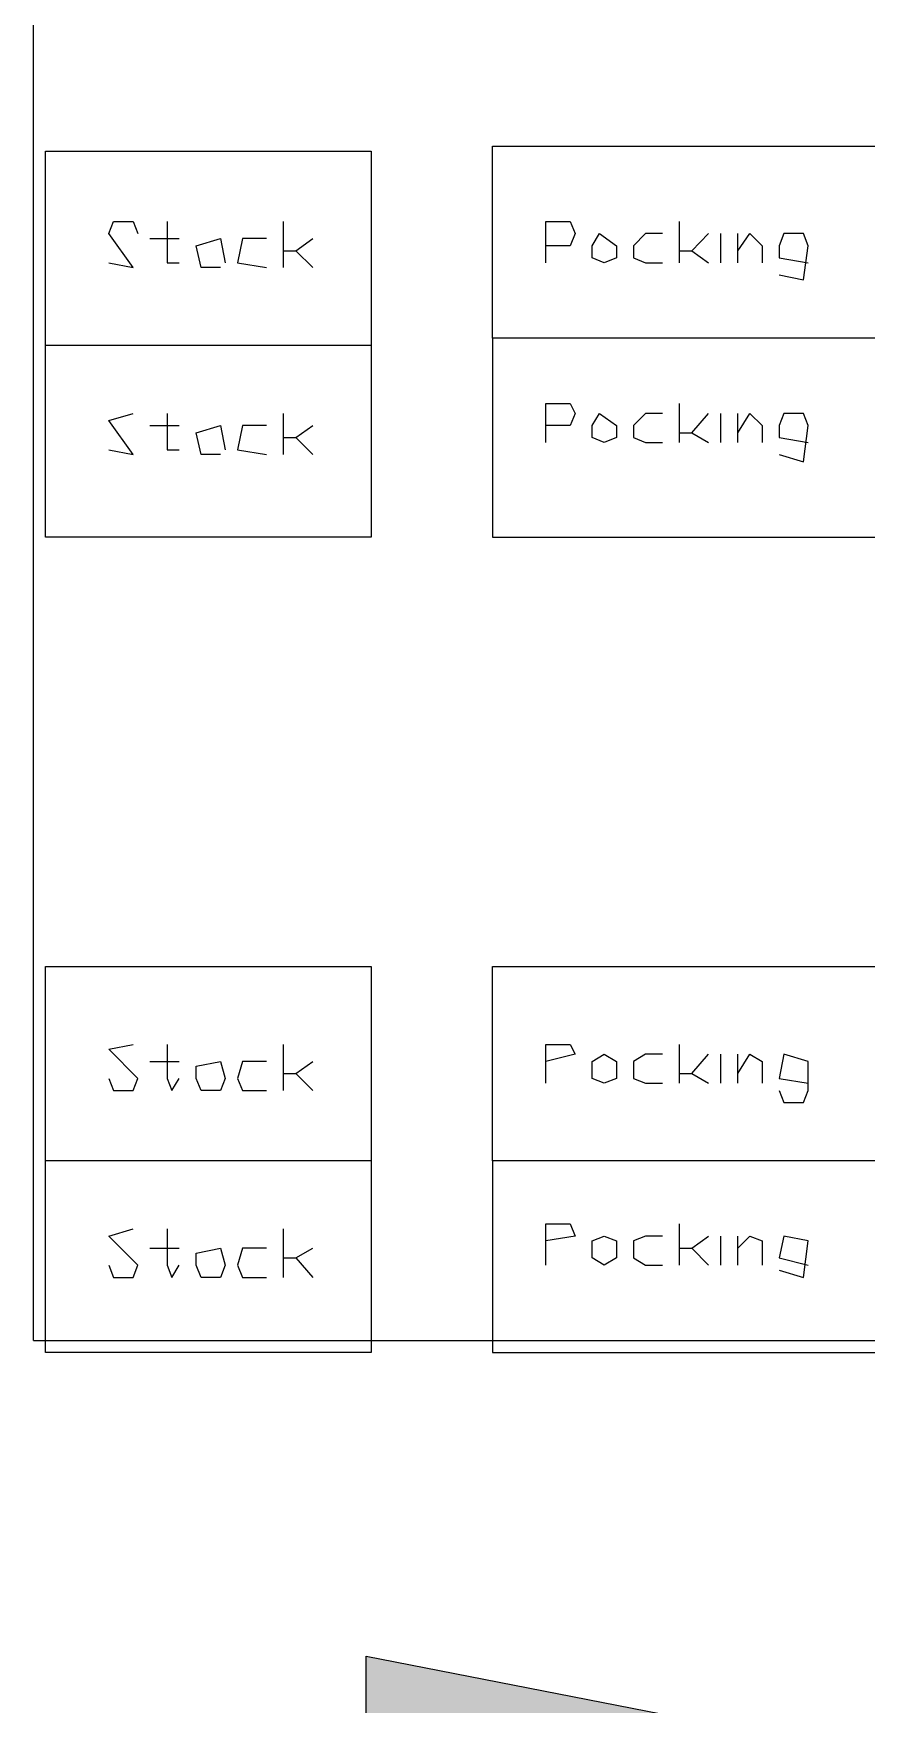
# Model space of a CAD drawing. Header units: millimetres. Extents: x 5 to 415, y 48 to 251.
# Drawn here: x 64.68 to 70.73, y 136.6 to 148.74 of the extents above; entities that cross this region are included whole.
import ezdxf

# ---------------------------------------------------------------- set-up
doc = ezdxf.new("R2010")
doc.units = ezdxf.units.MM
doc.layers.add('H', color=7, linetype='Continuous')
doc.layers.add('P', color=7, linetype='Continuous')

msp = doc.modelspace()

# ---------------------------------------------------------------- hatches: boundary and pattern name
at = {"layer": 'H', "linetype": 'Continuous'}
msp.add_hatch(color=256, dxfattribs=at).paths.add_polyline_path([(67.098, 135.855), (67.098, 136.948), (69.885, 136.402), (67.098, 135.855)])

# ---------------------------------------------------------------- linework, layer by layer
at = {"layer": 'P'}
for points in [[(64.682, 139.241), (64.682, 220.486)], [(64.77, 145.08), (64.77, 147.884)], [(64.77, 147.884), (67.134, 147.884)], [(67.134, 147.884), (67.134, 145.08)], [(68.016, 146.526), (68.016, 147.92)], [(68.016, 147.92), (70.855, 147.92)], [(68.016, 146.526), (68.016, 147.92)], [(68.016, 147.92), (70.855, 147.92)], [(68.016, 146.526), (68.016, 147.92)], [(68.016, 147.92), (70.855, 147.92)], [(68.016, 146.526), (68.016, 147.92)], [(68.016, 147.92), (70.855, 147.92)], [(65.229, 147.285), (65.264, 147.373)], [(65.264, 147.373), (65.405, 147.373)], [(65.405, 147.373), (65.44, 147.285)], [(65.652, 147.373), (65.652, 147.073)], [(66.499, 147.038), (66.499, 147.373)], [(68.404, 147.073), (68.404, 147.373)], [(68.404, 147.373), (68.58, 147.373)], [(68.404, 147.073), (68.404, 147.373)], [(68.404, 147.373), (68.58, 147.373)], [(68.404, 147.073), (68.404, 147.373)], [(68.404, 147.373), (68.58, 147.373)], [(68.404, 147.073), (68.404, 147.373)], [(68.404, 147.373), (68.58, 147.373)], [(68.58, 147.373), (68.615, 147.285)], [(68.58, 147.373), (68.615, 147.285)], [(68.58, 147.373), (68.615, 147.285)], [(68.58, 147.373), (68.615, 147.285)], [(69.374, 147.073), (69.374, 147.373)], [(69.374, 147.073), (69.374, 147.373)], [(69.374, 147.073), (69.374, 147.373)], [(69.374, 147.073), (69.374, 147.373)], [(65.405, 147.038), (65.229, 147.285)], [(65.528, 147.249), (65.74, 147.249)], [(65.864, 147.197), (66.04, 147.249)], [(65.899, 147.038), (65.864, 147.197)], [(66.04, 147.249), (66.075, 147.073)], [(66.199, 147.249), (66.163, 147.073)], [(66.375, 147.249), (66.199, 147.249)], [(66.587, 147.161), (66.71, 147.249)], [(68.58, 147.197), (68.404, 147.197)], [(68.58, 147.197), (68.404, 147.197)], [(68.58, 147.197), (68.404, 147.197)], [(68.58, 147.197), (68.404, 147.197)], [(68.615, 147.285), (68.58, 147.197)], [(68.615, 147.285), (68.58, 147.197)], [(68.615, 147.285), (68.58, 147.197)], [(68.615, 147.285), (68.58, 147.197)], [(68.739, 147.197), (68.792, 147.285)], [(68.739, 147.197), (68.792, 147.285)], [(68.739, 147.197), (68.792, 147.285)], [(68.739, 147.197), (68.792, 147.285)], [(68.739, 147.108), (68.739, 147.197)], [(68.739, 147.108), (68.739, 147.197)], [(68.739, 147.108), (68.739, 147.197)], [(68.739, 147.108), (68.739, 147.197)], [(68.792, 147.285), (68.915, 147.197)], [(68.792, 147.285), (68.915, 147.197)], [(68.792, 147.285), (68.915, 147.197)], [(68.792, 147.285), (68.915, 147.197)], [(68.915, 147.197), (68.915, 147.108)], [(68.915, 147.197), (68.915, 147.108)], [(68.915, 147.197), (68.915, 147.108)], [(68.915, 147.197), (68.915, 147.108)], [(69.127, 147.285), (69.039, 147.197)], [(69.127, 147.285), (69.039, 147.197)], [(69.127, 147.285), (69.039, 147.197)], [(69.127, 147.285), (69.039, 147.197)], [(69.039, 147.197), (69.039, 147.108)], [(69.039, 147.197), (69.039, 147.108)], [(69.039, 147.197), (69.039, 147.108)], [(69.039, 147.197), (69.039, 147.108)], [(69.25, 147.285), (69.127, 147.285)], [(69.25, 147.285), (69.127, 147.285)], [(69.25, 147.285), (69.127, 147.285)], [(69.25, 147.285), (69.127, 147.285)], [(69.462, 147.161), (69.585, 147.285)], [(69.462, 147.161), (69.585, 147.285)], [(69.462, 147.161), (69.585, 147.285)], [(69.462, 147.161), (69.585, 147.285)], [(69.674, 147.073), (69.674, 147.285)], [(69.674, 147.073), (69.674, 147.285)], [(69.674, 147.073), (69.674, 147.285)], [(69.674, 147.073), (69.674, 147.285)], [(69.797, 147.073), (69.797, 147.285)], [(69.797, 147.161), (69.885, 147.285)], [(69.797, 147.073), (69.797, 147.285)], [(69.797, 147.161), (69.885, 147.285)], [(69.797, 147.073), (69.797, 147.285)], [(69.797, 147.161), (69.885, 147.285)], [(69.797, 147.073), (69.797, 147.285)], [(69.797, 147.161), (69.885, 147.285)], [(69.885, 147.285), (69.973, 147.197)], [(69.885, 147.285), (69.973, 147.197)], [(69.885, 147.285), (69.973, 147.197)], [(69.885, 147.285), (69.973, 147.197)], [(69.973, 147.197), (69.973, 147.073)], [(69.973, 147.197), (69.973, 147.073)], [(69.973, 147.197), (69.973, 147.073)], [(69.973, 147.197), (69.973, 147.073)], [(70.132, 147.285), (70.097, 147.197)], [(70.132, 147.285), (70.097, 147.197)], [(70.132, 147.285), (70.097, 147.197)], [(70.132, 147.285), (70.097, 147.197)], [(70.097, 147.197), (70.097, 147.108)], [(70.097, 147.197), (70.097, 147.108)], [(70.097, 147.197), (70.097, 147.108)], [(70.097, 147.197), (70.097, 147.108)], [(70.273, 147.285), (70.132, 147.285)], [(70.273, 147.285), (70.132, 147.285)], [(70.273, 147.285), (70.132, 147.285)], [(70.273, 147.285), (70.132, 147.285)], [(70.309, 147.197), (70.273, 147.285)], [(70.309, 147.197), (70.273, 147.285)], [(70.309, 147.197), (70.273, 147.285)], [(70.309, 147.197), (70.273, 147.285)], [(70.273, 146.95), (70.309, 147.197)], [(70.273, 146.95), (70.309, 147.197)], [(70.273, 146.95), (70.309, 147.197)], [(70.273, 146.95), (70.309, 147.197)], [(65.229, 147.073), (65.405, 147.038)], [(65.652, 147.073), (65.74, 147.073)], [(66.163, 147.073), (66.375, 147.038)], [(66.499, 147.161), (66.587, 147.161)], [(66.587, 147.161), (66.71, 147.038)], [(68.827, 147.073), (68.739, 147.108)], [(68.827, 147.073), (68.739, 147.108)], [(68.827, 147.073), (68.739, 147.108)], [(68.827, 147.073), (68.739, 147.108)], [(68.915, 147.108), (68.827, 147.073)], [(68.915, 147.108), (68.827, 147.073)], [(68.915, 147.108), (68.827, 147.073)], [(68.915, 147.108), (68.827, 147.073)], [(69.039, 147.108), (69.127, 147.073)], [(69.039, 147.108), (69.127, 147.073)], [(69.039, 147.108), (69.127, 147.073)], [(69.039, 147.108), (69.127, 147.073)], [(69.127, 147.073), (69.25, 147.073)], [(69.127, 147.073), (69.25, 147.073)], [(69.127, 147.073), (69.25, 147.073)], [(69.127, 147.073), (69.25, 147.073)], [(69.374, 147.161), (69.462, 147.161)], [(69.374, 147.161), (69.462, 147.161)], [(69.374, 147.161), (69.462, 147.161)], [(69.374, 147.161), (69.462, 147.161)], [(69.462, 147.161), (69.585, 147.073)], [(69.462, 147.161), (69.585, 147.073)], [(69.462, 147.161), (69.585, 147.073)], [(69.462, 147.161), (69.585, 147.073)], [(70.097, 147.108), (70.309, 147.073)], [(70.097, 147.108), (70.309, 147.073)], [(70.097, 147.108), (70.309, 147.073)], [(70.097, 147.108), (70.309, 147.073)], [(66.04, 147.038), (65.899, 147.038)], [(70.097, 146.985), (70.273, 146.95)], [(70.097, 146.985), (70.273, 146.95)], [(70.097, 146.985), (70.273, 146.95)], [(70.097, 146.985), (70.273, 146.95)], [(67.134, 146.473), (64.77, 146.473)], [(70.855, 146.526), (68.016, 146.526)], [(70.855, 146.526), (68.016, 146.526)], [(70.855, 146.526), (68.016, 146.526)], [(70.855, 146.526), (68.016, 146.526)], [(70.855, 146.526), (68.016, 146.526)], [(68.016, 146.526), (68.016, 145.08)], [(65.229, 145.927), (65.405, 145.979)], [(65.652, 145.979), (65.652, 145.715)], [(66.499, 145.68), (66.499, 145.979)], [(68.404, 145.768), (68.404, 146.05)], [(68.404, 146.05), (68.58, 146.05)], [(68.58, 146.05), (68.615, 145.979)], [(68.615, 145.979), (68.58, 145.891)], [(68.739, 145.891), (68.792, 145.979)], [(68.792, 145.979), (68.915, 145.891)], [(69.127, 145.979), (69.039, 145.891)], [(69.25, 145.979), (69.127, 145.979)], [(69.374, 145.768), (69.374, 146.05)], [(69.462, 145.838), (69.585, 145.979)], [(69.674, 145.768), (69.674, 145.979)], [(69.797, 145.768), (69.797, 145.979)], [(69.797, 145.838), (69.885, 145.979)], [(69.885, 145.979), (69.973, 145.891)], [(70.132, 145.979), (70.097, 145.891)], [(70.273, 145.979), (70.132, 145.979)], [(70.309, 145.891), (70.273, 145.979)], [(65.405, 145.68), (65.229, 145.927)], [(65.528, 145.891), (65.74, 145.891)], [(65.864, 145.838), (66.04, 145.891)], [(66.04, 145.891), (66.075, 145.715)], [(66.199, 145.891), (66.163, 145.715)], [(66.375, 145.891), (66.199, 145.891)], [(66.587, 145.803), (66.71, 145.891)], [(68.58, 145.891), (68.404, 145.891)], [(68.739, 145.803), (68.739, 145.891)], [(68.915, 145.891), (68.915, 145.803)], [(69.039, 145.891), (69.039, 145.803)], [(69.973, 145.891), (69.973, 145.768)], [(70.097, 145.891), (70.097, 145.803)], [(70.273, 145.627), (70.309, 145.891)], [(65.899, 145.68), (65.864, 145.838)], [(66.499, 145.803), (66.587, 145.803)], [(66.587, 145.803), (66.71, 145.68)], [(68.827, 145.768), (68.739, 145.803)], [(68.915, 145.803), (68.827, 145.768)], [(69.039, 145.803), (69.127, 145.768)], [(69.127, 145.768), (69.25, 145.768)], [(69.374, 145.838), (69.462, 145.838)], [(69.462, 145.838), (69.585, 145.768)], [(70.097, 145.803), (70.309, 145.768)], [(65.229, 145.715), (65.405, 145.68)], [(65.652, 145.715), (65.74, 145.715)], [(66.04, 145.68), (65.899, 145.68)], [(66.163, 145.715), (66.375, 145.68)], [(70.097, 145.68), (70.273, 145.627)], [(67.134, 145.08), (64.77, 145.08)], [(68.016, 145.08), (70.855, 145.08)], [(64.77, 139.153), (64.77, 141.958)], [(64.77, 141.958), (67.134, 141.958)], [(67.134, 141.958), (67.134, 139.153)], [(68.016, 140.547), (68.016, 141.958)], [(68.016, 141.958), (70.855, 141.958)], [(68.016, 140.547), (68.016, 141.958)], [(68.016, 141.958), (70.855, 141.958)], [(68.016, 140.547), (68.016, 141.958)], [(68.016, 141.958), (70.855, 141.958)], [(68.016, 140.547), (68.016, 141.958)], [(68.016, 141.958), (70.855, 141.958)], [(65.229, 141.358), (65.405, 141.393)], [(65.652, 141.393), (65.652, 141.146)], [(66.499, 141.058), (66.499, 141.393)], [(68.404, 141.111), (68.404, 141.393)], [(68.404, 141.393), (68.58, 141.393)], [(68.404, 141.111), (68.404, 141.393)], [(68.404, 141.393), (68.58, 141.393)], [(68.404, 141.111), (68.404, 141.393)], [(68.404, 141.393), (68.58, 141.393)], [(68.404, 141.111), (68.404, 141.393)], [(68.404, 141.393), (68.58, 141.393)], [(68.58, 141.393), (68.615, 141.323)], [(68.58, 141.393), (68.615, 141.323)], [(68.58, 141.393), (68.615, 141.323)], [(68.58, 141.393), (68.615, 141.323)], [(69.374, 141.111), (69.374, 141.393)], [(69.374, 141.111), (69.374, 141.393)], [(69.374, 141.111), (69.374, 141.393)], [(69.374, 141.111), (69.374, 141.393)], [(65.44, 141.146), (65.229, 141.358)], [(65.528, 141.27), (65.74, 141.27)], [(65.864, 141.235), (66.04, 141.27)], [(66.04, 141.27), (66.075, 141.146)], [(66.199, 141.27), (66.163, 141.146)], [(66.375, 141.27), (66.199, 141.27)], [(66.587, 141.182), (66.71, 141.27)], [(68.615, 141.323), (68.404, 141.27)], [(68.615, 141.323), (68.404, 141.27)], [(68.615, 141.323), (68.404, 141.27)], [(68.615, 141.323), (68.404, 141.27)], [(68.739, 141.27), (68.827, 141.323)], [(68.739, 141.27), (68.827, 141.323)], [(68.739, 141.27), (68.827, 141.323)], [(68.739, 141.27), (68.827, 141.323)], [(68.739, 141.146), (68.739, 141.27)], [(68.739, 141.146), (68.739, 141.27)], [(68.739, 141.146), (68.739, 141.27)], [(68.739, 141.146), (68.739, 141.27)], [(68.827, 141.323), (68.915, 141.27)], [(68.827, 141.323), (68.915, 141.27)], [(68.827, 141.323), (68.915, 141.27)], [(68.827, 141.323), (68.915, 141.27)], [(68.915, 141.27), (68.915, 141.146)], [(68.915, 141.27), (68.915, 141.146)], [(68.915, 141.27), (68.915, 141.146)], [(68.915, 141.27), (68.915, 141.146)], [(69.127, 141.323), (69.039, 141.27)], [(69.127, 141.323), (69.039, 141.27)], [(69.127, 141.323), (69.039, 141.27)], [(69.127, 141.323), (69.039, 141.27)], [(69.039, 141.27), (69.039, 141.146)], [(69.039, 141.27), (69.039, 141.146)], [(69.039, 141.27), (69.039, 141.146)], [(69.039, 141.27), (69.039, 141.146)], [(69.25, 141.323), (69.127, 141.323)], [(69.25, 141.323), (69.127, 141.323)], [(69.25, 141.323), (69.127, 141.323)], [(69.25, 141.323), (69.127, 141.323)], [(69.462, 141.182), (69.585, 141.323)], [(69.462, 141.182), (69.585, 141.323)], [(69.462, 141.182), (69.585, 141.323)], [(69.462, 141.182), (69.585, 141.323)], [(69.674, 141.111), (69.674, 141.323)], [(69.674, 141.111), (69.674, 141.323)], [(69.674, 141.111), (69.674, 141.323)], [(69.674, 141.111), (69.674, 141.323)], [(69.797, 141.111), (69.797, 141.323)], [(69.797, 141.182), (69.885, 141.323)], [(69.797, 141.111), (69.797, 141.323)], [(69.797, 141.182), (69.885, 141.323)], [(69.797, 141.111), (69.797, 141.323)], [(69.797, 141.182), (69.885, 141.323)], [(69.797, 141.111), (69.797, 141.323)], [(69.797, 141.182), (69.885, 141.323)], [(69.885, 141.323), (69.973, 141.27)], [(69.885, 141.323), (69.973, 141.27)], [(69.885, 141.323), (69.973, 141.27)], [(69.885, 141.323), (69.973, 141.27)], [(69.973, 141.27), (69.973, 141.111)], [(69.973, 141.27), (69.973, 141.111)], [(69.973, 141.27), (69.973, 141.111)], [(69.973, 141.27), (69.973, 141.111)], [(70.132, 141.323), (70.097, 141.146)], [(70.132, 141.323), (70.097, 141.146)], [(70.132, 141.323), (70.097, 141.146)], [(70.132, 141.323), (70.097, 141.146)], [(70.309, 141.27), (70.132, 141.323)], [(70.309, 141.27), (70.132, 141.323)], [(70.309, 141.27), (70.132, 141.323)], [(70.309, 141.27), (70.132, 141.323)], [(70.309, 141.058), (70.309, 141.27)], [(70.309, 141.058), (70.309, 141.27)], [(70.309, 141.058), (70.309, 141.27)], [(70.309, 141.058), (70.309, 141.27)], [(65.229, 141.146), (65.264, 141.058)], [(65.405, 141.058), (65.44, 141.146)], [(65.652, 141.146), (65.687, 141.058)], [(65.687, 141.058), (65.74, 141.146)], [(65.864, 141.146), (65.864, 141.235)], [(65.899, 141.058), (65.864, 141.146)], [(66.075, 141.146), (66.04, 141.058)], [(66.163, 141.146), (66.199, 141.058)], [(66.499, 141.182), (66.587, 141.182)], [(66.587, 141.182), (66.71, 141.058)], [(68.827, 141.111), (68.739, 141.146)], [(68.827, 141.111), (68.739, 141.146)], [(68.827, 141.111), (68.739, 141.146)], [(68.827, 141.111), (68.739, 141.146)], [(68.915, 141.146), (68.827, 141.111)], [(68.915, 141.146), (68.827, 141.111)], [(68.915, 141.146), (68.827, 141.111)], [(68.915, 141.146), (68.827, 141.111)], [(69.039, 141.146), (69.127, 141.111)], [(69.039, 141.146), (69.127, 141.111)], [(69.039, 141.146), (69.127, 141.111)], [(69.039, 141.146), (69.127, 141.111)], [(69.374, 141.182), (69.462, 141.182)], [(69.374, 141.182), (69.462, 141.182)], [(69.374, 141.182), (69.462, 141.182)], [(69.374, 141.182), (69.462, 141.182)], [(69.462, 141.182), (69.585, 141.111)], [(69.462, 141.182), (69.585, 141.111)], [(69.462, 141.182), (69.585, 141.111)], [(69.462, 141.182), (69.585, 141.111)], [(70.097, 141.146), (70.309, 141.111)], [(70.097, 141.146), (70.309, 141.111)], [(70.097, 141.146), (70.309, 141.111)], [(70.097, 141.146), (70.309, 141.111)], [(65.264, 141.058), (65.405, 141.058)], [(66.04, 141.058), (65.899, 141.058)], [(66.199, 141.058), (66.375, 141.058)], [(69.127, 141.111), (69.25, 141.111)], [(69.127, 141.111), (69.25, 141.111)], [(69.127, 141.111), (69.25, 141.111)], [(69.127, 141.111), (69.25, 141.111)], [(70.097, 141.058), (70.132, 140.97)], [(70.097, 141.058), (70.132, 140.97)], [(70.097, 141.058), (70.132, 140.97)], [(70.097, 141.058), (70.132, 140.97)], [(70.273, 140.97), (70.309, 141.058)], [(70.273, 140.97), (70.309, 141.058)], [(70.273, 140.97), (70.309, 141.058)], [(70.273, 140.97), (70.309, 141.058)], [(70.132, 140.97), (70.273, 140.97)], [(70.132, 140.97), (70.273, 140.97)], [(70.132, 140.97), (70.273, 140.97)], [(70.132, 140.97), (70.273, 140.97)], [(67.134, 140.547), (64.77, 140.547)], [(70.855, 140.547), (68.016, 140.547)], [(70.855, 140.547), (68.016, 140.547)], [(70.855, 140.547), (68.016, 140.547)], [(70.855, 140.547), (68.016, 140.547)], [(70.855, 140.547), (68.016, 140.547)], [(68.016, 140.547), (68.016, 139.153)], [(65.229, 140), (65.405, 140.053)], [(65.652, 140.053), (65.652, 139.788)], [(66.499, 139.7), (66.499, 140.053)], [(68.404, 139.788), (68.404, 140.088)], [(68.404, 140.088), (68.58, 140.088)], [(68.58, 140.088), (68.615, 140)], [(69.374, 139.788), (69.374, 140.088)], [(65.44, 139.788), (65.229, 140)], [(65.528, 139.912), (65.74, 139.912)], [(65.864, 139.876), (66.04, 139.912)], [(66.04, 139.912), (66.075, 139.788)], [(66.199, 139.912), (66.163, 139.788)], [(66.375, 139.912), (66.199, 139.912)], [(66.587, 139.841), (66.71, 139.912)], [(68.615, 140), (68.404, 139.965)], [(68.739, 139.965), (68.827, 140)], [(68.739, 139.841), (68.739, 139.965)], [(68.827, 140), (68.915, 139.965)], [(68.915, 139.965), (68.915, 139.841)], [(69.127, 140), (69.039, 139.965)], [(69.039, 139.965), (69.039, 139.841)], [(69.25, 140), (69.127, 140)], [(69.374, 139.912), (69.462, 139.912)], [(69.462, 139.912), (69.585, 140)], [(69.462, 139.912), (69.585, 139.788)], [(69.674, 139.788), (69.674, 140)], [(69.797, 139.788), (69.797, 140)], [(69.797, 139.912), (69.885, 140)], [(69.885, 140), (69.973, 139.965)], [(69.973, 139.965), (69.973, 139.788)], [(70.132, 140), (70.097, 139.841)], [(70.309, 139.965), (70.132, 140)], [(70.273, 139.7), (70.309, 139.965)], [(65.229, 139.788), (65.264, 139.7)], [(65.405, 139.7), (65.44, 139.788)], [(65.652, 139.788), (65.687, 139.7)], [(65.687, 139.7), (65.74, 139.788)], [(65.864, 139.788), (65.864, 139.876)], [(65.899, 139.7), (65.864, 139.788)], [(66.075, 139.788), (66.04, 139.7)], [(66.163, 139.788), (66.199, 139.7)], [(66.499, 139.841), (66.587, 139.841)], [(66.587, 139.841), (66.71, 139.7)], [(68.827, 139.788), (68.739, 139.841)], [(68.915, 139.841), (68.827, 139.788)], [(69.039, 139.841), (69.127, 139.788)], [(69.127, 139.788), (69.25, 139.788)], [(70.097, 139.841), (70.309, 139.788)], [(65.264, 139.7), (65.405, 139.7)], [(66.04, 139.7), (65.899, 139.7)], [(66.199, 139.7), (66.375, 139.7)], [(70.097, 139.753), (70.273, 139.7)], [(64.682, 139.241), (282.011, 139.241)], [(67.134, 139.153), (64.77, 139.153)], [(68.016, 139.153), (70.855, 139.153)], [(67.098, 136.948), (69.885, 136.402)], [(67.098, 135.855), (67.098, 136.948)]]:
    msp.add_lwpolyline(points, dxfattribs=at)

doc.saveas('drawing.dxf')
